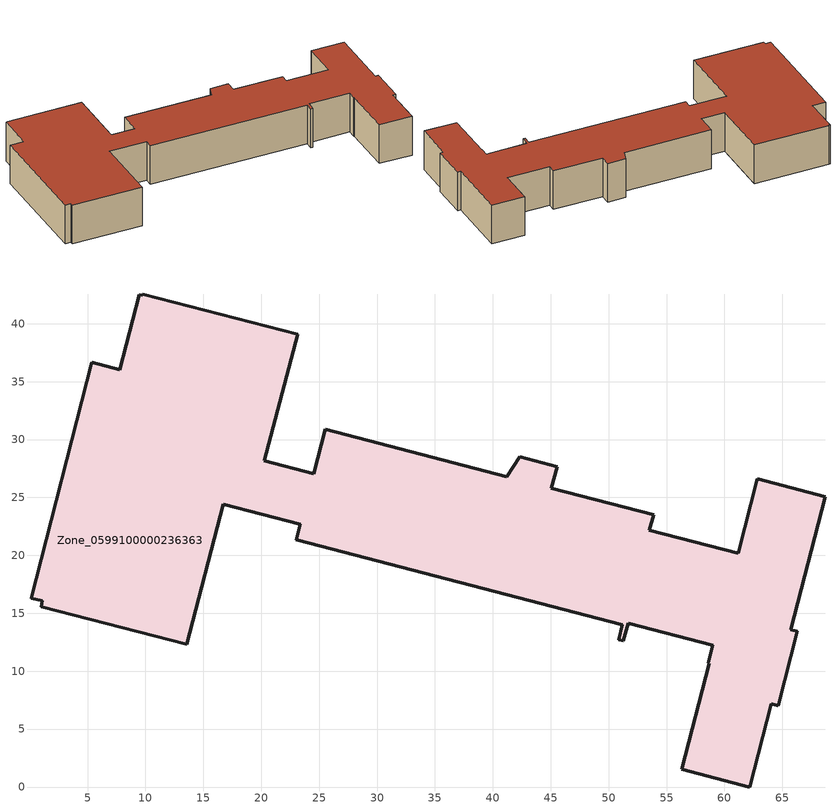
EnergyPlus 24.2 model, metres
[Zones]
Zone_0599100000236363
 floor ground (C_G): 50.86,12.72 51.18,14.03 23.03,21.34 23.38,22.68 16.7,24.41 13.57,12.31 0.99,15.58 1.11,16.08 0.12,16.31 5.38,36.66 7.8,36.03 9.48,42.51 9.74,42.44 9.78,42.57 23.16,39.11 20.27,28.15 24.53,27.04 25.52,30.88 41.2,26.81 42.3,28.5 45.56,27.67 45.06,25.79 53.89,23.49 53.52,22.17 61.18,20.18 62.85,26.6 68.72,25.07 65.74,13.58 66.29,13.44 64.62,7.02 64.04,7.17 62.17,0 56.3,1.53 58.7,10.7 58.61,10.72 59.01,12.24 51.7,14.12 51.24,12.62 z0
 wall outside (C_F): 45.56,27.67 42.3,28.5 41.2,26.81 25.52,30.88 24.53,27.04 20.27,28.15 23.16,39.11 9.78,42.57 9.74,42.44 9.48,42.51 7.8,36.03 5.38,36.66 0.12,16.31 1.11,16.08 0.99,15.58 13.57,12.31 16.7,24.41 23.38,22.68 23.03,21.34 51.18,14.03 50.86,12.72 51.24,12.62 51.7,14.12 59.01,12.24 58.61,10.72 58.7,10.7 56.3,1.53 62.17,0 64.04,7.17 64.62,7.02 66.29,13.44 65.74,13.58 68.72,25.07 62.85,26.6 61.18,20.18 53.52,22.17 53.89,23.49 45.06,25.79 45.56,27.67 z0:7.59
 roof outside (C_R): 23.03,21.34 51.18,14.03 50.86,12.72 51.24,12.62 51.7,14.12 59.01,12.24 58.61,10.72 58.7,10.7 56.3,1.53 62.17,0 64.04,7.17 64.62,7.02 66.29,13.44 65.74,13.58 68.72,25.07 62.85,26.6 61.18,20.18 53.52,22.17 53.89,23.49 45.06,25.79 45.56,27.67 42.3,28.5 41.2,26.81 25.52,30.88 24.53,27.04 20.27,28.15 23.16,39.11 9.78,42.57 9.74,42.44 9.48,42.51 7.8,36.03 5.38,36.66 0.12,16.31 1.11,16.08 0.99,15.58 13.57,12.31 16.7,24.41 23.38,22.68 z7.59
[BUILDING]
Pand.0599100000236363: North Axis=0; Terrain=City; Loads Convergence Tolerance Value=0.04; Temperature Convergence Tolerance Value=0.4; Solar Distribution=FullExterior; Maximum Number of Warmup Days=25; Minimum Number of Warmup Days=1
[Site:Location]
Rotterdam.The.Hague.AP_ZH_NLD Design_Conditions: Latitude=51.96; Longitude=4.45; Time Zone=1; Elevation=-4.5
[SITE:GROUNDTEMPERATURE:BUILDINGSURFACE]
18, 18, 18, 18, 18, 18, 18, 18, 18, 18, 18, 18
[MATERIAL] Thermal Absorptance=0.9; Solar Absorptance=0.7; Visible Absorptance=0.7
Name | Roughness | Thickness | Conductivity | Density | Specific Heat
G.D.1965 | MediumSmooth | 0.15 | 1 | 540 | 1210
F.D.1965 | Rough | 0.3 | 0.857143 | 1920 | 840
R.D.1965 | MediumRough | 0.2 | 0.08 | 1500 | 1000
[CONSTRUCTION]
C_G: G.D.1965
C_F: F.D.1965
C_R: R.D.1965
[ZONE]
Zone_0599100000236363: Type=1; Multiplier=1; Ceiling Height=Autocalculate; Volume=Autocalculate; Floor Area=autocalculate; Part of Total Floor Area=Yes
[ZONEINFILTRATION:DESIGNFLOWRATE]
Infil_Zone_0599100000236363: Zone or ZoneList or Space or SpaceList=Zone_0599100000236363; Schedule=AlwaysOn; Design Flow Rate Calculation Method=Flow/Area; Flow Rate per Floor Area=0.0042; Constant Term Coefficient=1; Temperature Term Coefficient=0; Velocity Term Coefficient=0; Velocity Squared Term Coefficient=0
[HVACTEMPLATE:ZONE:IDEALLOADSAIRSYSTEM]
Zone_0599100000236363: Maximum Heating Supply Air Temperature=50; Minimum Cooling Supply Air Temperature=13; Maximum Heating Supply Air Humidity Ratio=0.0156; Minimum Cooling Supply Air Humidity Ratio=0.0077; Heating Limit=NoLimit; Cooling Limit=NoLimit; Dehumidification Control Type=ConstantSensibleHeatRatio; Cooling Sensible Heat Ratio=0.7; Dehumidification Setpoint=60; Humidification Control Type=None; Humidification Setpoint=30; Outdoor Air Method=None; Outdoor Air Flow Rate per Person=0.00944; Outdoor Air Flow Rate per Zone Floor Area=0; Outdoor Air Flow Rate per Zone=0; Demand Controlled Ventilation Type=None; Outdoor Air Economizer Type=NoEconomizer; Heat Recovery Type=None; Sensible Heat Recovery Effectiveness=0.7; Latent Heat Recovery Effectiveness=0.65
[ZONECONTROL:THERMOSTAT]
ThermostatControl_Zone_0599100000236363: Zone or ZoneList=Zone_0599100000236363; Control Type Schedule=DualSetpointControlType; Control 1=Thermostat_Zone_0599100000236363; Temperature Difference Between Cutout And Setpoint=0
[THERMOSTATSETPOINT:DUALSETPOINT]
Thermostat_Zone_0599100000236363: Heating Setpoint Temperature Schedule=HeatingSetpoint_Zone_0599100000236363; Cooling Setpoint Temperature Schedule=CoolingSetpoint_Zone_0599100000236363
[SCHEDULE:COMPACT]
HeatingSetpoint_Zone_0599100000236363: Through: 12/31, For: AllDays, Until: 24:00, 21
CoolingSetpoint_Zone_0599100000236363: Through: 12/31, For: AllDays, Until: 24:00, 24
DualSetpointControlType: Through: 12/31, For: AllDays, Until: 24:00, 4
AlwaysOn: Through: 12/31, For: AllDays, Until: 24:00, 1
